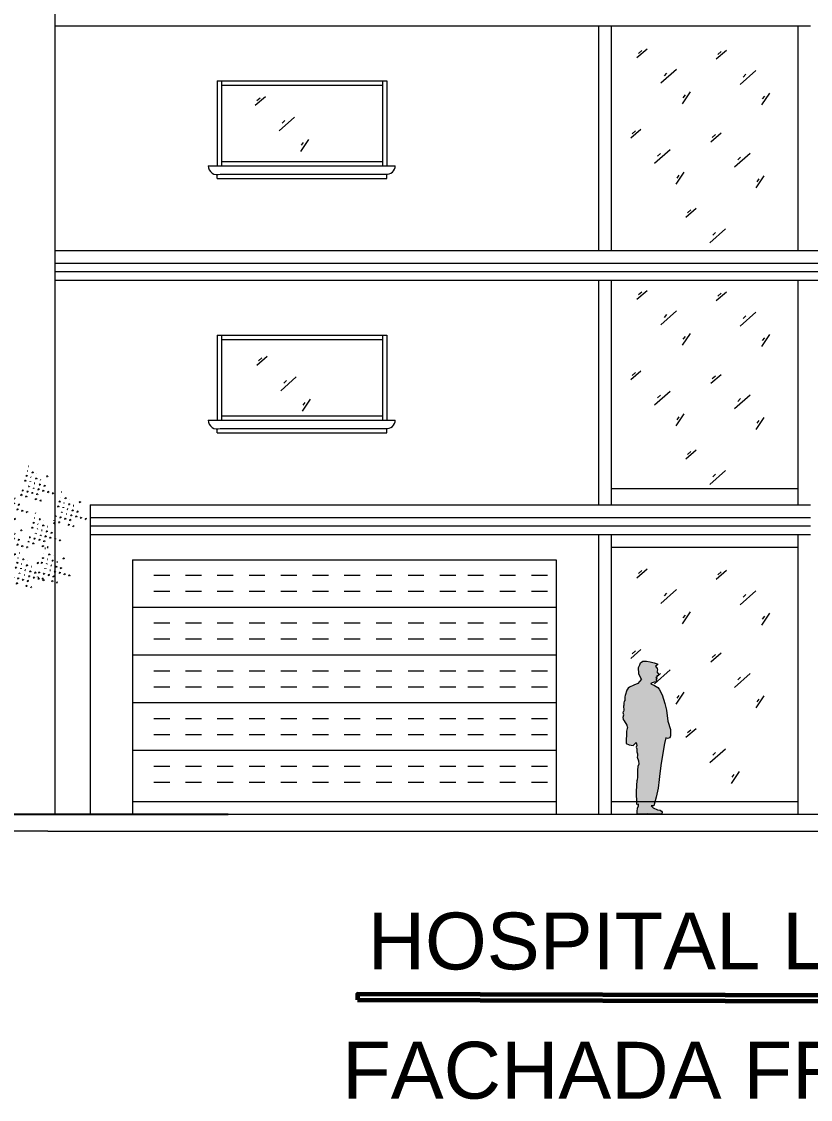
# Model space of a CAD drawing. Header units: millimetres. Extents: x -10 to 320, y -26 to 94.
# Drawn here: x 6.13 to 15.44, y 20.6 to 33.32 of the extents above; entities that cross this region are included whole.
import ezdxf

# ---------------------------------------------------------------- set-up
doc = ezdxf.new("R2010")
doc.units = ezdxf.units.MM
doc.header["$LTSCALE"] = 0.05
doc.layers.add('COND. MONOS', color=7, linetype='Continuous', lineweight=0)
for name, color, linetype in [('PDF_MUROS2', 7, 'Continuous'), ('PDF_Text', 7, 'Continuous'), ('PDF_TEXTO', 7, 'Continuous')]:
    doc.layers.add(name, color=color, linetype=linetype)
doc.styles.add('PDF ArialMT', font='arial.ttf')

# ---------------------------------------------------------------- blocks, each defined once
blk = doc.blocks.new('A$C314D2E9B')
at = {"layer": 'COND. MONOS', "true_color": 0x000000}
blk.add_hatch(color=18, dxfattribs=at).paths.add_polyline_path([(0.232, 1.433), (0.197, 1.498), (0.181, 1.52), (0.141, 1.545), (0.098, 1.563), (0.099, 1.569), (0.112, 1.577), (0.138, 1.582), (0.162, 1.586), (0.167, 1.593), (0.167, 1.601), (0.163, 1.608), (0.16, 1.613), (0.162, 1.618), (0.167, 1.62), (0.169, 1.626), (0.163, 1.632), (0.158, 1.639), (0.167, 1.64), (0.17, 1.646), (0.17, 1.659), (0.18, 1.66), (0.19, 1.665), (0.187, 1.678), (0.179, 1.691), (0.169, 1.706), (0.171, 1.715), (0.175, 1.73), (0.171, 1.746), (0.154, 1.775), (0.164, 1.783), (0.177, 1.791), (0.175, 1.804), (0.162, 1.806), (0.138, 1.816), (0.089, 1.827), (0.044, 1.836), (0, 1.836), (-0.028, 1.817), (-0.036, 1.792), (-0.05, 1.761), (-0.047, 1.683), (-0.03, 1.649), (-0.014, 1.618), (-0.037, 1.591), (-0.06, 1.567), (-0.108, 1.547), (-0.157, 1.522), (-0.176, 1.51), (-0.19, 1.487), (-0.212, 1.424), (-0.214, 1.406), (-0.214, 1.369), (-0.214, 1.361), (-0.223, 1.357), (-0.226, 1.33), (-0.225, 1.308), (-0.232, 1.296), (-0.225, 1.248), (-0.232, 1.23), (-0.235, 1.214), (-0.228, 1.19), (-0.235, 1.164), (-0.23, 1.136), (-0.218, 1.118), (-0.187, 1.069), (-0.181, 1.042), (-0.193, 0.995), (-0.196, 0.959), (-0.2, 0.885), (-0.2, 0.849), (-0.163, 0.831), (-0.115, 0.826), (-0.092, 0.85), (-0.078, 0.86), (-0.071, 0.823), (-0.078, 0.806), (-0.072, 0.783), (-0.072, 0.748), (-0.063, 0.726), (-0.061, 0.699), (-0.066, 0.684), (-0.05, 0.639), (-0.048, 0.601), (-0.057, 0.571), (-0.064, 0.528), (-0.064, 0.447), (-0.066, 0.409), (-0.074, 0.272), (-0.072, 0.125), (-0.066, 0.113), (-0.049, 0.12), (-0.051, 0.099), (-0.062, 0.073), (-0.065, 0.032), (-0.065, 0.004), (-0.049, 0), (0, 0), (0.031, 0), (0.051, 0), (0.063, 0.006), (0.086, 0), (0.185, 0), (0.229, 0.004), (0.231, 0.024), (0.224, 0.038), (0.21, 0.047), (0.175, 0.052), (0.126, 0.075), (0.101, 0.1), (0.135, 0.102), (0.161, 0.205), (0.184, 0.312), (0.198, 0.415), (0.201, 0.451), (0.216, 0.583), (0.241, 0.732), (0.262, 0.847), (0.277, 0.914), (0.298, 0.906), (0.324, 0.914), (0.331, 0.939), (0.331, 1.016), (0.299, 1.114), (0.283, 1.249), (0.264, 1.329)])
at = {"layer": 'COND. MONOS'}
for p, q in [((0.154, 1.775), (0.171, 1.746)), ((0.171, 1.715), (0.169, 1.706)), ((0.169, 1.706), (0.179, 1.691)), ((0.171, 1.746), (0.175, 1.73)), ((0.175, 1.73), (0.171, 1.715)), ((0.179, 1.691), (0.187, 1.678)), ((0.167, 1.64), (0.158, 1.639)), ((0.17, 1.646), (0.167, 1.64)), ((0.18, 1.66), (0.17, 1.659)), ((0.17, 1.659), (0.17, 1.646)), ((0.17, 1.646), (0.17, 1.646)), ((0.19, 1.665), (0.18, 1.66)), ((0.187, 1.678), (0.19, 1.665)), ((0.19, 1.665), (0.19, 1.665)), ((0.298, 0.906), (0.277, 0.914)), ((0.324, 0.914), (0.298, 0.906)), ((0.331, 0.939), (0.324, 0.914)), ((0.331, 1.016), (0.331, 0.939)), ((-0.074, 0.272), (-0.066, 0.409)), ((0.198, 0.415), (0.184, 0.312)), ((-0.072, 0.125), (-0.074, 0.272)), ((0.184, 0.312), (0.161, 0.205)), ((0.161, 0.205), (0.135, 0.102)), ((-0.066, 0.113), (-0.072, 0.125)), ((-0.049, 0.12), (-0.066, 0.113)), ((0.135, 0.102), (0.101, 0.1))]:
    blk.add_line(p, q, dxfattribs=at)
for points in [[(-0.014, 1.618), (-0.03, 1.649), (-0.047, 1.683), (-0.05, 1.761), (-0.036, 1.792), (-0.028, 1.817), (0, 1.836), (0.044, 1.836), (0.089, 1.827), (0.138, 1.816), (0.162, 1.806), (0.175, 1.804), (0.177, 1.791), (0.164, 1.783), (0.154, 1.775)], [(-0.014, 1.618), (-0.037, 1.591), (-0.06, 1.567), (-0.108, 1.547), (-0.157, 1.522), (-0.176, 1.51), (-0.19, 1.487), (-0.212, 1.424), (-0.214, 1.406)], [(0.158, 1.639), (0.163, 1.632), (0.169, 1.626), (0.167, 1.62), (0.162, 1.618), (0.16, 1.613), (0.163, 1.608), (0.167, 1.601), (0.167, 1.593), (0.162, 1.586), (0.138, 1.582), (0.112, 1.577), (0.099, 1.569), (0.098, 1.563)], [(0.098, 1.563), (0.141, 1.545), (0.181, 1.52), (0.197, 1.498), (0.232, 1.433), (0.264, 1.329), (0.283, 1.249)], [(-0.214, 1.406), (-0.214, 1.369), (-0.214, 1.361), (-0.223, 1.357), (-0.226, 1.33), (-0.225, 1.308), (-0.232, 1.296), (-0.225, 1.248), (-0.232, 1.23)], [(-0.181, 1.042), (-0.187, 1.069), (-0.218, 1.118), (-0.23, 1.136), (-0.235, 1.164), (-0.228, 1.19), (-0.235, 1.214), (-0.232, 1.23)], [(0.283, 1.249), (0.299, 1.114), (0.331, 1.016)], [(-0.181, 1.042), (-0.193, 0.995), (-0.196, 0.959), (-0.2, 0.885), (-0.2, 0.849), (-0.163, 0.831), (-0.115, 0.826), (-0.092, 0.85), (-0.078, 0.86)], [(0.277, 0.914), (0.262, 0.847), (0.241, 0.732), (0.216, 0.583), (0.201, 0.451), (0.198, 0.415)], [(-0.078, 0.86), (-0.071, 0.823), (-0.078, 0.806), (-0.072, 0.783), (-0.072, 0.748), (-0.063, 0.726), (-0.061, 0.699), (-0.066, 0.684), (-0.05, 0.639)], [(-0.05, 0.639), (-0.048, 0.601), (-0.057, 0.571), (-0.064, 0.528), (-0.064, 0.447), (-0.066, 0.409)], [(0.031, 0), (0, 0), (-0.049, 0), (-0.065, 0.004), (-0.065, 0.032), (-0.062, 0.073), (-0.051, 0.099), (-0.049, 0.12)], [(0.101, 0.1), (0.126, 0.075), (0.175, 0.052), (0.21, 0.047), (0.224, 0.038), (0.231, 0.024), (0.231, 0.024), (0.229, 0.004), (0.185, 0), (0.086, 0), (0.063, 0.006), (0.051, 0), (0.031, 0)]]:
    blk.add_lwpolyline(points, dxfattribs=at)

msp = doc.modelspace()

# ---------------------------------------------------------------- hatches: boundary and pattern name
at = {"linetype": 'Continuous'}
h = msp.add_hatch(dxfattribs=at)
h.set_pattern_fill('GRASS', scale=0.058864, angle=30, style=0)
h.set_pattern_definition([(120, (-88.092365, -0.04525), (-0.056857833, 0.01523501), [0.011036918, -0.072208728]), (75, (-88.092365, -0.04525), (-0.056857833, 0.01523501), [0.011036918, -0.047826643]), (165, (-88.092365, -0.04525), (-0.01523501, -0.056857833), [0.011036918, -0.047826643])])
edge = h.paths.add_edge_path()
edge.add_line((6.341, 27.799), (6.459, 27.724))
edge.add_line((6.459, 27.724), (6.566, 27.791))
edge.add_line((6.566, 27.791), (6.389, 27.819))
edge.add_line((6.389, 27.819), (6.489, 27.914))
edge.add_line((6.489, 27.914), (6.42, 28.027))
edge.add_line((6.42, 28.027), (6.423, 27.889))
edge.add_line((6.423, 27.889), (6.348, 27.819))
edge.add_line((6.348, 27.819), (6.37, 27.886))
edge.add_line((6.37, 27.886), (6.282, 28.023))
edge.add_line((6.282, 28.023), (6.2, 28.078))
edge.add_line((6.2, 28.078), (6.282, 27.939))
edge.add_line((6.282, 27.939), (6.327, 27.825))
edge.add_line((6.327, 27.825), (6.304, 27.834))
edge.add_line((6.304, 27.834), (6.125, 28.129))
edge.add_line((6.125, 28.129), (6.195, 27.926))
edge.add_line((6.195, 27.926), (6.269, 27.849))
edge.add_line((6.269, 27.849), (6.197, 27.878))
edge.add_line((6.197, 27.878), (6.134, 27.992))
edge.add_line((6.134, 27.992), (6.166, 27.839))
edge.add_line((6.166, 27.839), (6.299, 27.817))
edge.add_line((6.299, 27.817), (6.046, 27.774))
edge.add_line((6.046, 27.774), (6.198, 27.695))
edge.add_line((6.198, 27.695), (6.315, 27.793))
edge.add_line((6.315, 27.793), (6.276, 27.647))
edge.add_line((6.276, 27.647), (6.359, 27.629))
edge.add_line((6.359, 27.629), (6.345, 27.795))
h = msp.add_hatch(dxfattribs=at)
h.set_pattern_fill('GRASS', scale=0.058864, angle=30, style=0)
h.set_pattern_definition([(120, (-88.39733, -0.266796), (-0.056857833, 0.01523501), [0.011036918, -0.072208728]), (75, (-88.39733, -0.266796), (-0.056857833, 0.01523501), [0.011036918, -0.047826643]), (165, (-88.39733, -0.266796), (-0.01523501, -0.056857833), [0.011036918, -0.047826643])])
edge = h.paths.add_edge_path()
edge.add_line((6.036, 27.577), (6.154, 27.503))
edge.add_line((6.154, 27.503), (6.261, 27.57))
edge.add_line((6.261, 27.57), (6.084, 27.597))
edge.add_line((6.084, 27.597), (6.184, 27.692))
edge.add_line((6.184, 27.692), (6.115, 27.805))
edge.add_line((6.115, 27.805), (6.118, 27.667))
edge.add_line((6.118, 27.667), (6.043, 27.598))
edge.add_line((6.043, 27.598), (6.065, 27.664))
edge.add_line((6.065, 27.664), (5.977, 27.802))
edge.add_line((5.977, 27.802), (5.895, 27.856))
edge.add_line((5.895, 27.856), (5.977, 27.717))
edge.add_line((5.977, 27.717), (6.022, 27.603))
edge.add_line((6.022, 27.603), (5.999, 27.613))
edge.add_line((5.999, 27.613), (5.82, 27.907))
edge.add_line((5.82, 27.907), (5.89, 27.704))
edge.add_line((5.89, 27.704), (5.964, 27.627))
edge.add_line((5.964, 27.627), (5.892, 27.656))
edge.add_line((5.892, 27.656), (5.829, 27.771))
edge.add_line((5.829, 27.771), (5.861, 27.617))
edge.add_line((5.861, 27.617), (5.994, 27.595))
edge.add_line((5.994, 27.595), (5.741, 27.553))
edge.add_line((5.741, 27.553), (5.893, 27.473))
edge.add_line((5.893, 27.473), (6.01, 27.572))
edge.add_line((6.01, 27.572), (5.971, 27.426))
edge.add_line((5.971, 27.426), (6.054, 27.407))
edge.add_line((6.054, 27.407), (6.04, 27.574))
h = msp.add_hatch(dxfattribs=at)
h.set_pattern_fill('GRASS', scale=0.058864, angle=30, style=0)
h.set_pattern_definition([(120, (-87.704225, -0.349875), (-0.056857833, 0.01523501), [0.011036918, -0.072208728]), (75, (-87.704225, -0.349875), (-0.056857833, 0.01523501), [0.011036918, -0.047826643]), (165, (-87.704225, -0.349875), (-0.01523501, -0.056857833), [0.011036918, -0.047826643])])
edge = h.paths.add_edge_path()
edge.add_line((6.729, 27.494), (6.847, 27.42))
edge.add_line((6.847, 27.42), (6.954, 27.487))
edge.add_line((6.954, 27.487), (6.777, 27.514))
edge.add_line((6.777, 27.514), (6.877, 27.609))
edge.add_line((6.877, 27.609), (6.808, 27.722))
edge.add_line((6.808, 27.722), (6.812, 27.584))
edge.add_line((6.812, 27.584), (6.736, 27.515))
edge.add_line((6.736, 27.515), (6.758, 27.581))
edge.add_line((6.758, 27.581), (6.67, 27.718))
edge.add_line((6.67, 27.718), (6.588, 27.773))
edge.add_line((6.588, 27.773), (6.67, 27.634))
edge.add_line((6.67, 27.634), (6.715, 27.52))
edge.add_line((6.715, 27.52), (6.692, 27.53))
edge.add_line((6.692, 27.53), (6.513, 27.824))
edge.add_line((6.513, 27.824), (6.583, 27.621))
edge.add_line((6.583, 27.621), (6.657, 27.544))
edge.add_line((6.657, 27.544), (6.585, 27.573))
edge.add_line((6.585, 27.573), (6.522, 27.688))
edge.add_line((6.522, 27.688), (6.554, 27.534))
edge.add_line((6.554, 27.534), (6.687, 27.512))
edge.add_line((6.687, 27.512), (6.434, 27.469))
edge.add_line((6.434, 27.469), (6.586, 27.39))
edge.add_line((6.586, 27.39), (6.704, 27.489))
edge.add_line((6.704, 27.489), (6.664, 27.343))
edge.add_line((6.664, 27.343), (6.747, 27.324))
edge.add_line((6.747, 27.324), (6.733, 27.49))
h = msp.add_hatch(dxfattribs=at)
h.set_pattern_fill('GRASS', scale=0.058864, angle=30, style=0)
h.set_pattern_definition([(120, (-88.39733, -0.682192), (-0.056857833, 0.01523501), [0.011036918, -0.072208728]), (75, (-88.39733, -0.68219), (-0.056857833, 0.01523501), [0.011036918, -0.047826643]), (165, (-88.39733, -0.68219), (-0.01523501, -0.056857833), [0.011036918, -0.047826643])])
edge = h.paths.add_edge_path()
edge.add_line((6.036, 27.162), (6.154, 27.087))
edge.add_line((6.154, 27.087), (6.261, 27.154))
edge.add_line((6.261, 27.154), (6.084, 27.182))
edge.add_line((6.084, 27.182), (6.184, 27.277))
edge.add_line((6.184, 27.277), (6.115, 27.39))
edge.add_line((6.115, 27.39), (6.118, 27.252))
edge.add_line((6.118, 27.252), (6.043, 27.182))
edge.add_line((6.043, 27.182), (6.065, 27.249))
edge.add_line((6.065, 27.249), (5.977, 27.386))
edge.add_line((5.977, 27.386), (5.895, 27.441))
edge.add_line((5.895, 27.441), (5.977, 27.302))
edge.add_line((5.977, 27.302), (6.022, 27.188))
edge.add_line((6.022, 27.188), (5.999, 27.197))
edge.add_line((5.999, 27.197), (5.82, 27.492))
edge.add_line((5.82, 27.492), (5.89, 27.289))
edge.add_line((5.89, 27.289), (5.964, 27.212))
edge.add_line((5.964, 27.212), (5.892, 27.241))
edge.add_line((5.892, 27.241), (5.829, 27.356))
edge.add_line((5.829, 27.356), (5.861, 27.202))
edge.add_line((5.861, 27.202), (5.994, 27.18))
edge.add_line((5.994, 27.18), (5.741, 27.137))
edge.add_line((5.741, 27.137), (5.893, 27.058))
edge.add_line((5.893, 27.058), (6.01, 27.156))
edge.add_line((6.01, 27.156), (5.971, 27.011))
edge.add_line((5.971, 27.011), (6.054, 26.992))
edge.add_line((6.054, 26.992), (6.04, 27.158))
h = msp.add_hatch(dxfattribs=at)
h.set_pattern_fill('GRASS', scale=0.058864, angle=30, style=0)
h.set_pattern_definition([(120, (-88.009192, -0.599113), (-0.056857833, 0.01523501), [0.011036918, -0.072208728]), (75, (-88.00919, -0.599113), (-0.056857833, 0.01523501), [0.011036918, -0.047826643]), (165, (-88.00919, -0.599113), (-0.01523501, -0.056857833), [0.011036918, -0.047826643])])
edge = h.paths.add_edge_path()
edge.add_line((6.424, 27.245), (6.542, 27.17))
edge.add_line((6.542, 27.17), (6.649, 27.238))
edge.add_line((6.649, 27.238), (6.472, 27.265))
edge.add_line((6.472, 27.265), (6.572, 27.36))
edge.add_line((6.572, 27.36), (6.503, 27.473))
edge.add_line((6.503, 27.473), (6.507, 27.335))
edge.add_line((6.507, 27.335), (6.431, 27.265))
edge.add_line((6.431, 27.265), (6.453, 27.332))
edge.add_line((6.453, 27.332), (6.365, 27.469))
edge.add_line((6.365, 27.469), (6.283, 27.524))
edge.add_line((6.283, 27.524), (6.365, 27.385))
edge.add_line((6.365, 27.385), (6.41, 27.271))
edge.add_line((6.41, 27.271), (6.387, 27.281))
edge.add_line((6.387, 27.281), (6.208, 27.575))
edge.add_line((6.208, 27.575), (6.278, 27.372))
edge.add_line((6.278, 27.372), (6.352, 27.295))
edge.add_line((6.352, 27.295), (6.28, 27.324))
edge.add_line((6.28, 27.324), (6.217, 27.439))
edge.add_line((6.217, 27.439), (6.249, 27.285))
edge.add_line((6.249, 27.285), (6.382, 27.263))
edge.add_line((6.382, 27.263), (6.129, 27.22))
edge.add_line((6.129, 27.22), (6.281, 27.141))
edge.add_line((6.281, 27.141), (6.399, 27.239))
edge.add_line((6.399, 27.239), (6.359, 27.094))
edge.add_line((6.359, 27.094), (6.442, 27.075))
edge.add_line((6.442, 27.075), (6.428, 27.241))
h = msp.add_hatch(dxfattribs=at)
h.set_pattern_fill('GRASS', scale=0.058864, angle=30, style=0)
h.set_pattern_definition([(120, (-88.20326, -1.069896), (-0.056857833, 0.01523501), [0.011036918, -0.072208728]), (75, (-88.20326, -1.069896), (-0.056857833, 0.01523501), [0.011036918, -0.047826643]), (165, (-88.20326, -1.069896), (-0.01523501, -0.056857833), [0.011036918, -0.047826643])])
edge = h.paths.add_edge_path()
edge.add_line((6.23, 26.774), (6.348, 26.7))
edge.add_line((6.348, 26.7), (6.455, 26.767))
edge.add_line((6.455, 26.767), (6.278, 26.794))
edge.add_line((6.278, 26.794), (6.378, 26.889))
edge.add_line((6.378, 26.889), (6.309, 27.002))
edge.add_line((6.309, 27.002), (6.312, 26.864))
edge.add_line((6.312, 26.864), (6.237, 26.795))
edge.add_line((6.237, 26.795), (6.259, 26.861))
edge.add_line((6.259, 26.861), (6.171, 26.998))
edge.add_line((6.171, 26.998), (6.089, 27.053))
edge.add_line((6.089, 27.053), (6.171, 26.914))
edge.add_line((6.171, 26.914), (6.216, 26.8))
edge.add_line((6.216, 26.8), (6.193, 26.81))
edge.add_line((6.193, 26.81), (6.014, 27.104))
edge.add_line((6.014, 27.104), (6.084, 26.901))
edge.add_line((6.084, 26.901), (6.158, 26.824))
edge.add_line((6.158, 26.824), (6.086, 26.853))
edge.add_line((6.086, 26.853), (6.023, 26.968))
edge.add_line((6.023, 26.968), (6.055, 26.814))
edge.add_line((6.055, 26.814), (6.188, 26.792))
edge.add_line((6.188, 26.792), (5.935, 26.749))
edge.add_line((5.935, 26.749), (6.087, 26.67))
edge.add_line((6.087, 26.67), (6.205, 26.769))
edge.add_line((6.205, 26.769), (6.165, 26.623))
edge.add_line((6.165, 26.623), (6.248, 26.604))
edge.add_line((6.248, 26.604), (6.234, 26.77))
h = msp.add_hatch(dxfattribs=at)
h.set_pattern_fill('GRASS', scale=0.058864, angle=30, style=0)
h.set_pattern_definition([(120, (-87.898295, -1.01451), (-0.056857833, 0.01523501), [0.011036918, -0.072208728]), (75, (-87.898295, -1.01451), (-0.056857833, 0.01523501), [0.011036918, -0.047826643]), (165, (-87.898295, -1.01451), (-0.01523501, -0.056857833), [0.011036918, -0.047826643])])
edge = h.paths.add_edge_path()
edge.add_line((6.535, 26.829), (6.653, 26.755))
edge.add_line((6.653, 26.755), (6.76, 26.822))
edge.add_line((6.76, 26.822), (6.583, 26.85))
edge.add_line((6.583, 26.85), (6.683, 26.945))
edge.add_line((6.683, 26.945), (6.614, 27.057))
edge.add_line((6.614, 27.057), (6.617, 26.92))
edge.add_line((6.617, 26.92), (6.542, 26.85))
edge.add_line((6.542, 26.85), (6.564, 26.916))
edge.add_line((6.564, 26.916), (6.476, 27.054))
edge.add_line((6.476, 27.054), (6.394, 27.109))
edge.add_line((6.394, 27.109), (6.476, 26.969))
edge.add_line((6.476, 26.969), (6.521, 26.856))
edge.add_line((6.521, 26.856), (6.498, 26.865))
edge.add_line((6.498, 26.865), (6.319, 27.159))
edge.add_line((6.319, 27.159), (6.389, 26.956))
edge.add_line((6.389, 26.956), (6.463, 26.879))
edge.add_line((6.463, 26.879), (6.391, 26.909))
edge.add_line((6.391, 26.909), (6.328, 27.023))
edge.add_line((6.328, 27.023), (6.36, 26.87))
edge.add_line((6.36, 26.87), (6.493, 26.848))
edge.add_line((6.493, 26.848), (6.24, 26.805))
edge.add_line((6.24, 26.805), (6.392, 26.725))
edge.add_line((6.392, 26.725), (6.509, 26.824))
edge.add_line((6.509, 26.824), (6.47, 26.678))
edge.add_line((6.47, 26.678), (6.553, 26.659))
edge.add_line((6.553, 26.659), (6.539, 26.826))

# ---------------------------------------------------------------- linework, layer by layer
at = {"lineweight": 13, "ltscale": 0.13}
for p, q in [((6.517, 40.417), (6.517, 23.967)), ((6.517, 33.267), (15.436, 33.267)), ((12.936, 33.267), (12.936, 30.617)), ((13.086, 33.267), (13.086, 30.617)), ((15.286, 33.267), (15.286, 30.617)), ((13.51, 32.992), (13.389, 32.888)), ((13.447, 32.977), (13.407, 32.942)), ((14.446, 32.977), (14.324, 32.873)), ((14.382, 32.962), (14.343, 32.927)), ((13.855, 32.753), (13.671, 32.589)), ((13.739, 32.71), (13.708, 32.678)), ((14.79, 32.738), (14.606, 32.574)), ((14.675, 32.695), (14.643, 32.663)), ((8.436, 32.617), (10.436, 32.617)), ((8.436, 32.617), (8.436, 31.617)), ((8.436, 32.617), (10.436, 32.617)), ((8.436, 32.617), (8.436, 31.617)), ((8.486, 32.617), (8.486, 31.617)), ((8.486, 32.617), (8.486, 31.617)), ((8.486, 32.567), (10.386, 32.567)), ((8.486, 32.567), (10.386, 32.567)), ((10.386, 32.617), (10.386, 31.617)), ((10.386, 32.617), (10.386, 31.617)), ((10.436, 32.617), (10.436, 31.617)), ((10.436, 32.617), (10.436, 31.617)), ((9.005, 32.431), (8.883, 32.326)), ((14.017, 32.489), (13.923, 32.348)), ((13.956, 32.453), (13.932, 32.419)), ((14.952, 32.474), (14.858, 32.333)), ((14.892, 32.437), (14.867, 32.404)), ((8.941, 32.415), (8.902, 32.38)), ((9.349, 32.191), (9.165, 32.027)), ((9.234, 32.149), (9.202, 32.117)), ((13.436, 32.044), (13.315, 31.94)), ((9.511, 31.927), (9.417, 31.786)), ((13.372, 32.029), (13.333, 31.994)), ((14.381, 32.001), (14.259, 31.896)), ((14.317, 31.986), (14.277, 31.951)), ((9.451, 31.891), (9.426, 31.858)), ((13.78, 31.805), (13.597, 31.641)), ((8.486, 31.667), (10.386, 31.667)), ((8.486, 31.667), (10.386, 31.667)), ((13.665, 31.762), (13.633, 31.73)), ((14.725, 31.761), (14.541, 31.598)), ((14.61, 31.719), (14.578, 31.687)), ((8.33, 31.617), (10.537, 31.617)), ((8.436, 31.617), (10.436, 31.617)), ((13.943, 31.541), (13.849, 31.4)), ((8.436, 31.467), (8.436, 31.511)), ((8.436, 31.467), (10.436, 31.467)), ((8.471, 31.517), (10.436, 31.517)), ((10.436, 31.467), (10.436, 31.517)), ((13.882, 31.505), (13.858, 31.471)), ((14.887, 31.498), (14.793, 31.357)), ((14.827, 31.461), (14.802, 31.428)), ((14.087, 31.111), (13.966, 31.007)), ((14.024, 31.096), (13.984, 31.061)), ((14.432, 30.872), (14.248, 30.708)), ((14.316, 30.829), (14.285, 30.797)), ((6.517, 30.617), (31.436, 30.617)), ((6.517, 30.617), (31.436, 30.617)), ((6.517, 30.617), (31.436, 30.617)), ((6.517, 30.467), (31.436, 30.467)), ((6.517, 30.367), (16.917, 30.367)), ((6.517, 30.267), (18.436, 30.267)), ((12.936, 30.267), (12.936, 27.617)), ((13.086, 30.267), (13.086, 27.617)), ((15.286, 30.267), (15.286, 27.617)), ((13.51, 30.142), (13.389, 30.038)), ((13.447, 30.127), (13.407, 30.092)), ((14.446, 30.127), (14.324, 30.023)), ((14.382, 30.112), (14.343, 30.077)), ((13.855, 29.903), (13.671, 29.739)), ((14.79, 29.888), (14.606, 29.724)), ((13.739, 29.86), (13.708, 29.828)), ((14.675, 29.845), (14.643, 29.813)), ((14.017, 29.639), (13.923, 29.498)), ((14.952, 29.624), (14.858, 29.483)), ((8.436, 29.617), (8.436, 28.617)), ((8.436, 29.617), (10.436, 29.617)), ((8.486, 29.617), (8.486, 28.617)), ((8.486, 29.567), (10.386, 29.567)), ((10.386, 29.617), (10.386, 28.617)), ((10.436, 29.617), (10.436, 28.617)), ((13.956, 29.603), (13.932, 29.569)), ((14.892, 29.587), (14.867, 29.554)), ((9.024, 29.365), (8.903, 29.26)), ((8.96, 29.35), (8.921, 29.315)), ((9.368, 29.125), (9.185, 28.962)), ((13.436, 29.194), (13.315, 29.09)), ((13.372, 29.179), (13.333, 29.144)), ((14.381, 29.151), (14.259, 29.046)), ((14.317, 29.136), (14.277, 29.101)), ((9.253, 29.083), (9.221, 29.051)), ((9.531, 28.862), (9.437, 28.721)), ((13.78, 28.955), (13.597, 28.791)), ((13.665, 28.912), (13.633, 28.88)), ((14.725, 28.911), (14.541, 28.748)), ((14.61, 28.869), (14.578, 28.837)), ((9.47, 28.825), (9.446, 28.792)), ((8.33, 28.617), (10.537, 28.617)), ((8.486, 28.667), (10.386, 28.667)), ((13.943, 28.691), (13.849, 28.55)), ((13.882, 28.655), (13.858, 28.621)), ((14.887, 28.648), (14.793, 28.507)), ((14.827, 28.611), (14.802, 28.578)), ((8.436, 28.467), (8.436, 28.511)), ((8.471, 28.517), (10.436, 28.517)), ((10.436, 28.467), (10.436, 28.517)), ((8.436, 28.467), (10.436, 28.467)), ((14.087, 28.261), (13.966, 28.157)), ((14.024, 28.246), (13.984, 28.211)), ((14.432, 28.022), (14.248, 27.858)), ((14.316, 27.979), (14.285, 27.947)), ((13.086, 27.81), (15.286, 27.81)), ((6.937, 27.617), (12.436, 27.617)), ((6.937, 27.617), (6.937, 23.967)), ((12.436, 27.617), (15.436, 27.617)), ((6.937, 27.467), (12.436, 27.467)), ((12.436, 27.467), (15.436, 27.467)), ((6.937, 27.367), (12.436, 27.367)), ((12.436, 27.367), (15.436, 27.367)), ((6.937, 27.267), (12.436, 27.267)), ((12.436, 27.267), (15.436, 27.267)), ((12.936, 27.267), (12.936, 23.967)), ((13.086, 27.267), (13.086, 23.967)), ((15.286, 27.267), (15.286, 23.967)), ((13.086, 27.117), (15.286, 27.117)), ((7.436, 26.967), (12.436, 26.967)), ((7.436, 26.967), (7.436, 23.967)), ((12.436, 26.967), (12.436, 23.967)), ((13.51, 26.857), (13.389, 26.752)), ((13.447, 26.841), (13.407, 26.807)), ((14.446, 26.842), (14.324, 26.737)), ((14.382, 26.826), (14.343, 26.791)), ((13.855, 26.617), (13.671, 26.453)), ((13.739, 26.575), (13.708, 26.543)), ((14.79, 26.602), (14.606, 26.438)), ((14.675, 26.56), (14.643, 26.528)), ((14.017, 26.353), (13.923, 26.212)), ((14.952, 26.338), (14.858, 26.197)), ((13.956, 26.317), (13.932, 26.284)), ((14.892, 26.302), (14.867, 26.269)), ((13.436, 25.909), (13.315, 25.804)), ((13.372, 25.893), (13.333, 25.859)), ((14.381, 25.865), (14.259, 25.761)), ((14.317, 25.85), (14.277, 25.815)), ((13.78, 25.669), (13.597, 25.505)), ((13.665, 25.627), (13.633, 25.595)), ((14.725, 25.626), (14.541, 25.462)), ((14.61, 25.583), (14.578, 25.551)), ((13.943, 25.405), (13.849, 25.264)), ((13.882, 25.369), (13.858, 25.336)), ((14.887, 25.362), (14.793, 25.221)), ((14.827, 25.326), (14.802, 25.292)), ((14.087, 24.976), (13.966, 24.871)), ((14.024, 24.96), (13.984, 24.926)), ((14.432, 24.736), (14.248, 24.572)), ((14.316, 24.694), (14.285, 24.662)), ((14.594, 24.472), (14.5, 24.331)), ((14.533, 24.436), (14.509, 24.403)), ((7.436, 24.117), (12.436, 24.117)), ((13.086, 24.117), (15.286, 24.117)), ((6.937, 23.967), (31.936, 23.967)), ((6.437, 23.767), (0.906, 23.767)), ((6.437, 23.767), (6.937, 23.767)), ((6.937, 23.767), (31.936, 23.767))]:
    msp.add_line(p, q, dxfattribs=at)
at = {"color": 7}
for points in [[(0.906, 23.967), (6.437, 23.967)], [(6.437, 23.967), (8.564, 23.967)]]:
    msp.add_lwpolyline(points, dxfattribs=at)
at = {"lineweight": 13, "ltscale": 0.13}
for centre, radius, start, end in [((8.436, 31.617), 0.106, 180, 289.3553), ((10.436, 31.617), 0.101, 262.2487, 0), ((8.436, 28.617), 0.106, 180, 289.3553), ((10.436, 28.617), 0.101, 262.2487, 0)]:
    msp.add_arc(centre, radius, start, end, dxfattribs=at)
at = {"layer": 'PDF_MUROS2', "lineweight": 18}
for points in [[(7.687, 26.786), (7.874, 26.786)], [(8.062, 26.786), (8.249, 26.786)], [(8.436, 26.786), (8.624, 26.786)], [(8.811, 26.786), (8.998, 26.786)], [(9.186, 26.786), (9.373, 26.786)], [(9.56, 26.786), (9.748, 26.786)], [(9.935, 26.786), (10.122, 26.786)], [(10.31, 26.786), (10.497, 26.786)], [(10.688, 26.786), (10.875, 26.786)], [(11.062, 26.786), (11.25, 26.786)], [(11.392, 26.786), (11.579, 26.786)], [(11.77, 26.786), (11.957, 26.786)], [(12.144, 26.786), (12.332, 26.786)], [(7.687, 26.598), (7.874, 26.598)], [(8.062, 26.598), (8.249, 26.598)], [(8.436, 26.598), (8.624, 26.598)], [(8.811, 26.598), (8.998, 26.598)], [(9.186, 26.598), (9.373, 26.598)], [(9.56, 26.598), (9.748, 26.598)], [(9.935, 26.598), (10.122, 26.598)], [(10.31, 26.598), (10.497, 26.598)], [(10.688, 26.598), (10.875, 26.598)], [(11.062, 26.598), (11.25, 26.598)], [(11.392, 26.598), (11.579, 26.598)], [(11.77, 26.598), (11.957, 26.598)], [(12.144, 26.598), (12.332, 26.598)], [(7.436, 26.411), (12.436, 26.411)], [(7.687, 26.224), (7.874, 26.224)], [(8.062, 26.224), (8.249, 26.224)], [(8.436, 26.224), (8.624, 26.224)], [(8.811, 26.224), (8.998, 26.224)], [(9.186, 26.224), (9.373, 26.224)], [(9.56, 26.224), (9.748, 26.224)], [(9.935, 26.224), (10.122, 26.224)], [(10.31, 26.224), (10.497, 26.224)], [(10.688, 26.224), (10.875, 26.224)], [(11.062, 26.224), (11.25, 26.224)], [(11.392, 26.224), (11.579, 26.224)], [(11.77, 26.224), (11.957, 26.224)], [(12.144, 26.224), (12.332, 26.224)], [(7.687, 26.036), (7.874, 26.036)], [(8.062, 26.036), (8.249, 26.036)], [(8.436, 26.036), (8.624, 26.036)], [(8.811, 26.036), (8.998, 26.036)], [(9.186, 26.036), (9.373, 26.036)], [(9.56, 26.036), (9.748, 26.036)], [(9.935, 26.036), (10.122, 26.036)], [(10.31, 26.036), (10.497, 26.036)], [(10.688, 26.036), (10.875, 26.036)], [(11.062, 26.036), (11.25, 26.036)], [(11.392, 26.036), (11.579, 26.036)], [(11.77, 26.036), (11.957, 26.036)], [(12.144, 26.036), (12.332, 26.036)], [(7.436, 25.846), (12.436, 25.846)], [(7.687, 25.658), (7.874, 25.658)], [(8.062, 25.658), (8.249, 25.658)], [(8.436, 25.658), (8.624, 25.658)], [(8.811, 25.658), (8.998, 25.658)], [(9.186, 25.658), (9.373, 25.658)], [(9.56, 25.658), (9.748, 25.658)], [(9.935, 25.658), (10.122, 25.658)], [(10.31, 25.658), (10.497, 25.658)], [(10.688, 25.658), (10.875, 25.658)], [(11.062, 25.658), (11.25, 25.658)], [(11.392, 25.658), (11.579, 25.658)], [(11.77, 25.658), (11.957, 25.658)], [(12.144, 25.658), (12.332, 25.658)], [(7.687, 25.471), (7.874, 25.471)], [(8.062, 25.471), (8.249, 25.471)], [(8.436, 25.471), (8.624, 25.471)], [(8.811, 25.471), (8.998, 25.471)], [(9.186, 25.471), (9.373, 25.471)], [(9.56, 25.471), (9.748, 25.471)], [(9.935, 25.471), (10.122, 25.471)], [(10.31, 25.471), (10.497, 25.471)], [(10.688, 25.471), (10.875, 25.471)], [(11.062, 25.471), (11.25, 25.471)], [(11.392, 25.471), (11.579, 25.471)], [(11.77, 25.471), (11.957, 25.471)], [(12.144, 25.471), (12.332, 25.471)], [(7.436, 25.284), (12.436, 25.284)], [(7.687, 25.096), (7.874, 25.096)], [(8.062, 25.096), (8.249, 25.096)], [(8.436, 25.096), (8.624, 25.096)], [(8.811, 25.096), (8.998, 25.096)], [(9.186, 25.096), (9.373, 25.096)], [(9.56, 25.096), (9.748, 25.096)], [(9.935, 25.096), (10.122, 25.096)], [(10.31, 25.096), (10.497, 25.096)], [(10.688, 25.096), (10.875, 25.096)], [(11.062, 25.096), (11.25, 25.096)], [(11.392, 25.096), (11.579, 25.096)], [(11.77, 25.096), (11.957, 25.096)], [(12.144, 25.096), (12.332, 25.096)], [(7.687, 24.909), (7.874, 24.909)], [(8.062, 24.909), (8.249, 24.909)], [(8.436, 24.909), (8.624, 24.909)], [(8.811, 24.909), (8.998, 24.909)], [(9.186, 24.909), (9.373, 24.909)], [(9.56, 24.909), (9.748, 24.909)], [(9.935, 24.909), (10.122, 24.909)], [(10.31, 24.909), (10.497, 24.909)], [(10.688, 24.909), (10.875, 24.909)], [(11.062, 24.909), (11.25, 24.909)], [(11.392, 24.909), (11.579, 24.909)], [(11.77, 24.909), (11.957, 24.909)], [(12.144, 24.909), (12.332, 24.909)], [(7.436, 24.722), (12.436, 24.722)], [(7.687, 24.534), (7.874, 24.534)], [(8.062, 24.534), (8.249, 24.534)], [(8.436, 24.534), (8.624, 24.534)], [(8.811, 24.534), (8.998, 24.534)], [(9.186, 24.534), (9.373, 24.534)], [(9.56, 24.534), (9.748, 24.534)], [(9.935, 24.534), (10.122, 24.534)], [(10.31, 24.534), (10.497, 24.534)], [(10.688, 24.534), (10.875, 24.534)], [(11.062, 24.534), (11.25, 24.534)], [(11.392, 24.534), (11.579, 24.534)], [(11.77, 24.534), (11.957, 24.534)], [(12.144, 24.534), (12.332, 24.534)], [(7.687, 24.347), (7.874, 24.347)], [(8.062, 24.347), (8.249, 24.347)], [(8.436, 24.347), (8.624, 24.347)], [(8.811, 24.347), (8.998, 24.347)], [(9.186, 24.347), (9.373, 24.347)], [(9.56, 24.347), (9.748, 24.347)], [(9.935, 24.347), (10.122, 24.347)], [(10.31, 24.347), (10.497, 24.347)], [(10.688, 24.347), (10.875, 24.347)], [(11.062, 24.347), (11.25, 24.347)], [(11.392, 24.347), (11.579, 24.347)], [(11.77, 24.347), (11.957, 24.347)], [(12.144, 24.347), (12.332, 24.347)]]:
    msp.add_lwpolyline(points, dxfattribs=at)
at = {"layer": 'PDF_TEXTO', "lineweight": 60}
msp.add_lwpolyline([(10.092, 21.778), (21.665, 21.745), (21.665, 21.812), (10.092, 21.846)], close=True, dxfattribs=at)

# ---------------------------------------------------------------- block references
at = {"layer": 'COND. MONOS', "color": 7, "xscale": 0.9839395273265836, "yscale": 0.9839395273265836, "zscale": 0.9839395273265836}
msp.add_blockref('A$C314D2E9B', (13.457, 23.967), dxfattribs=at)

# ---------------------------------------------------------------- texts
at = {"layer": 'PDF_Text', "insert": (10.211, 22.467), "char_height": 0.67056, "attachment_point": 4, "style": 'PDF ArialMT'}
msp.add_mtext('HOSPITAL LUZ DE VIDA ', dxfattribs=at)
at = {"layer": 'PDF_Text', "insert": (9.911, 20.943), "char_height": 0.67056, "width": 9.8513, "attachment_point": 4, "style": 'PDF ArialMT'}
msp.add_mtext('FACHADA FRONTAL', dxfattribs=at)

doc.saveas('drawing.dxf')
